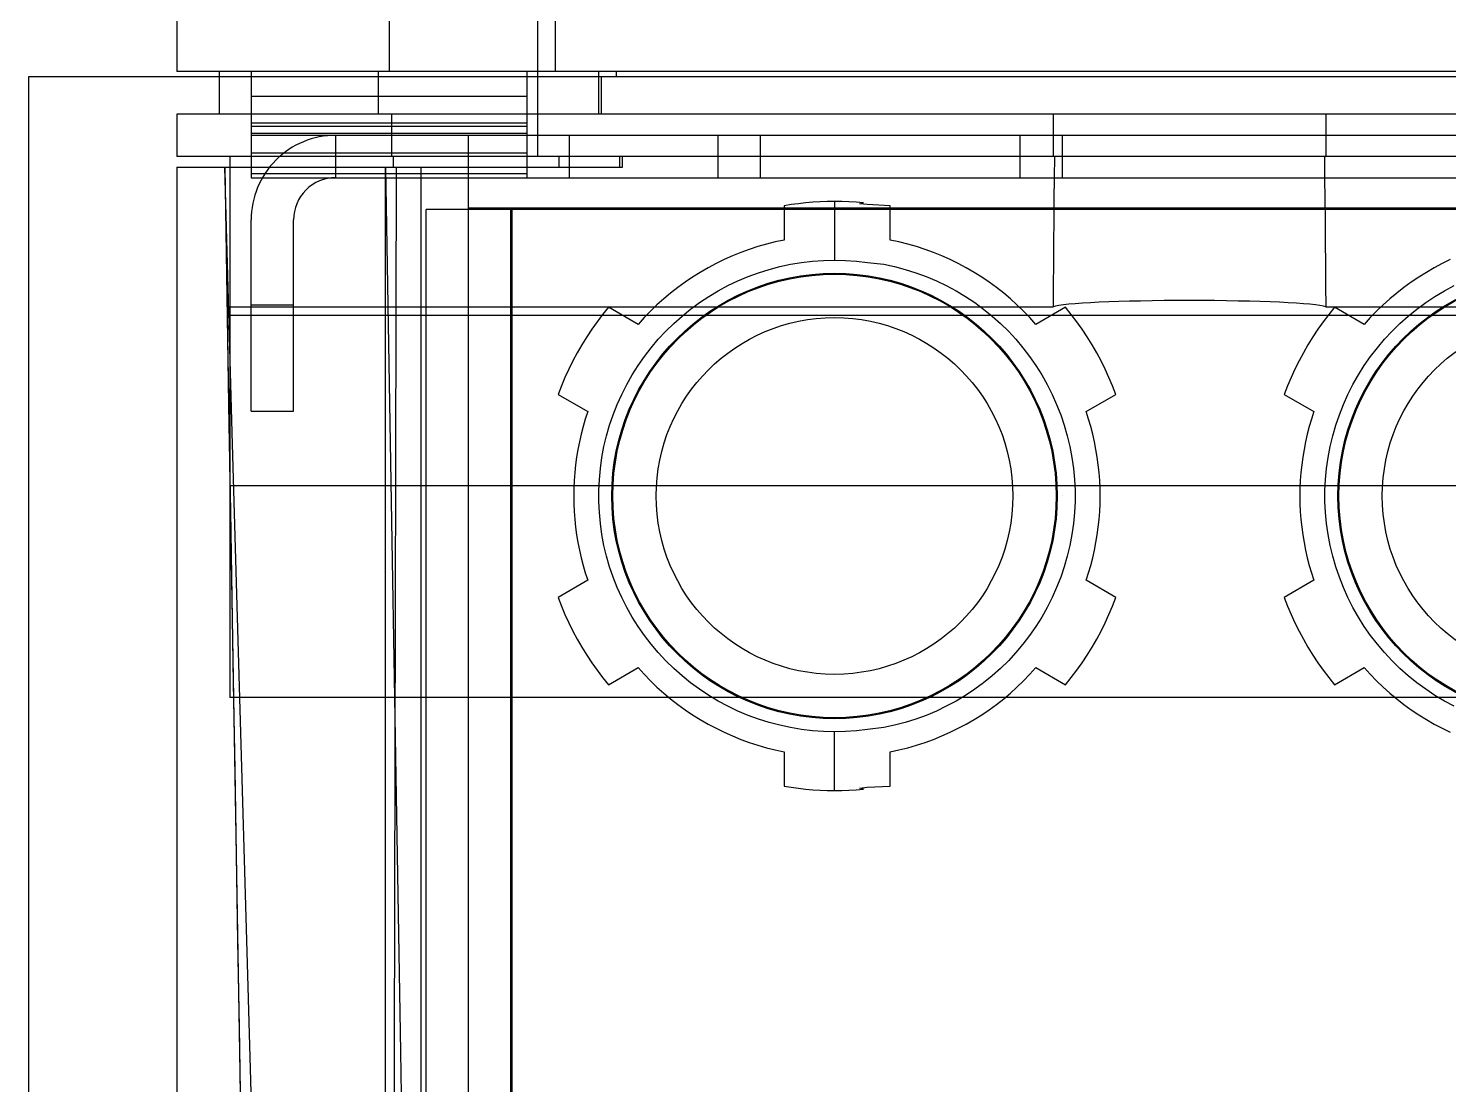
# Model space of a CAD drawing. Extents: x 0 to 144, y 0 to 203.
# Drawn here: x 0 to 66.7, y 75.8 to 125.4 of the extents above; entities that cross this region are included whole.
import ezdxf

# ---------------------------------------------------------------- set-up
doc = ezdxf.new("R2010")
doc.units = 0
doc.layers.add('-15N-THT. THIẾT BỊ ĐÓNG MỞ', color=40, linetype='CONTINUOUS')

# ---------------------------------------------------------------- blocks, each defined once
blk = doc.blocks.new('06 - N - SC VSD CHIẾU TRÊN ATV630U07~55N4')
at = {"layer": '-15N-THT. THIẾT BỊ ĐÓNG MỞ'}
for p, q in [((-65.023, -69.775), (-65.023, -79.647)), ((-55.055, -69.775), (-55.055, -79.647)), ((-48.077, -69.775), (-48.077, -83.634)), ((-47.242, -69.775), (-47.242, -79.647)), ((71.999, -79.896), (-72, -79.896)), ((-72, -79.896), (-72, -203)), ((-66.02, -79.896), (-66.02, -79.896)), ((65.022, -79.647), (-65.023, -79.647)), ((-65.023, -79.647), (-65.023, -79.647)), ((-63.029, -79.647), (-63.029, -81.641)), ((-63.029, -79.647), (-63.029, -79.647)), ((-61.534, -79.647), (-61.534, -84.631)), ((-61.534, -79.647), (-61.534, -79.647)), ((-55.566, -79.647), (-55.566, -81.641)), ((-49.573, -79.896), (-49.573, -79.896)), ((-48.576, -79.647), (-48.576, -84.631)), ((-48.576, -79.647), (-48.576, -79.647)), ((-45.218, -79.647), (-45.218, -81.641)), ((-45.087, -79.896), (-45.087, -81.641)), ((-44.382, -79.647), (-44.382, -79.896)), ((-48.576, -80.815), (-61.534, -80.815)), ((65.022, -81.641), (-65.023, -81.641)), ((-65.023, -81.641), (-65.023, -83.634)), ((-65.023, -81.641), (-65.023, -81.641)), ((-63.029, -81.641), (-63.029, -81.641)), ((-61.534, -81.641), (-61.534, -81.641)), ((-61.534, -82.054), (-48.576, -82.054)), ((-54.943, -81.641), (-54.943, -83.634)), ((-48.576, -81.641), (-48.576, -81.641)), ((-48.077, -81.641), (-48.077, -81.641)), ((-23.854, -81.641), (-23.854, -83.634)), ((-11.035, -81.641), (-11.035, -83.634)), ((-48.576, -82.225), (-61.534, -82.225)), ((-61.534, -82.54), (-48.576, -82.54)), ((-61.534, -82.637), (61.533, -82.637)), ((-57.559, -82.637), (-57.559, -82.637)), ((-57.547, -82.637), (-57.547, -82.637)), ((-57.547, -84.631), (-57.547, -82.637)), ((-51.317, -82.637), (-51.317, -82.637)), ((-51.317, -164.873), (-51.317, -82.637)), ((-46.582, -82.637), (-46.582, -82.637)), ((-46.582, -82.637), (-46.582, -84.631)), ((-39.605, -82.637), (-39.605, -82.637)), ((-39.605, -82.637), (-39.605, -84.631)), ((-37.611, -82.637), (-37.611, -84.631)), ((-25.419, -82.637), (-25.419, -84.631)), ((-23.425, -82.637), (-23.425, -82.637)), ((-23.425, -82.637), (-23.425, -84.631)), ((65.022, -83.634), (-65.023, -83.634)), ((-65.023, -83.634), (-65.023, -83.634)), ((-62.531, -83.634), (-62.531, -109.052)), ((-62.531, -83.634), (-62.531, -83.634)), ((-61.534, -83.463), (-48.576, -83.463)), ((-54.858, -83.634), (-54.858, -84.133)), ((-48.077, -83.634), (-48.077, -83.634)), ((-47.081, -83.634), (-47.081, -84.133)), ((-47.081, -83.634), (-47.081, -83.634)), ((-44.221, -83.634), (-44.221, -84.133)), ((-44.09, -84.133), (-44.09, -83.634)), ((-23.789, -83.634), (-23.8, -84.643)), ((-11.1, -83.634), (-11.089, -84.643)), ((-65.023, -84.133), (-44.09, -84.133)), ((-65.023, -84.133), (-65.023, -181.12)), ((-65.023, -84.133), (-65.023, -84.133)), ((-62.777, -84.133), (-62.546, -97.988)), ((-62.777, -84.133), (-62.777, -84.133)), ((-62.418, -96.605), (-62.777, -84.133)), ((-62.777, -84.133), (-62.71, -88.174)), ((-62.531, -84.133), (-62.531, -84.133)), ((-61.534, -84.436), (-48.576, -84.436)), ((-61.534, -84.631), (61.533, -84.631)), ((-57.565, -84.631), (-57.565, -84.631)), ((-57.547, -84.631), (-57.547, -84.631)), ((-55.214, -180.622), (-55.214, -84.133)), ((-55.214, -84.133), (-54.981, -97.988)), ((-54.717, -84.133), (-54.747, -97.988)), ((-53.56, -84.133), (-53.56, -84.133)), ((-53.56, -84.133), (-53.56, -165.172)), ((-51.317, -84.631), (-51.317, -84.631)), ((-47.081, -84.133), (-47.081, -84.133)), ((-46.582, -84.631), (-46.582, -84.631)), ((-39.605, -84.631), (-39.605, -84.631)), ((-23.8, -84.643), (-23.81, -85.651)), ((-23.425, -84.631), (-23.425, -84.631)), ((-11.089, -84.643), (-11.079, -85.651)), ((-51.317, -86.044), (51.316, -86.044)), ((-36.154, -85.896), (-36.49, -85.95)), ((-36.49, -85.95), (-36.49, -87.56)), ((-36.49, -85.95), (-36.49, -85.95)), ((-35.817, -85.851), (-36.154, -85.896)), ((-35.48, -85.813), (-35.817, -85.851)), ((-35.141, -85.784), (-35.48, -85.813)), ((-34.802, -85.763), (-35.141, -85.784)), ((-34.462, -85.751), (-34.802, -85.763)), ((-34.122, -85.746), (-34.462, -85.751)), ((-34.122, -85.746), (-34.122, -88.506)), ((-34.122, -85.746), (-34.122, -85.746)), ((-33.783, -85.751), (-34.122, -85.746)), ((-33.443, -85.763), (-33.783, -85.751)), ((-33.104, -85.784), (-33.443, -85.763)), ((-32.765, -85.813), (-33.104, -85.784)), ((-32.929, -85.851), (-32.765, -85.813)), ((-32.593, -85.896), (-32.929, -85.851)), ((-31.506, -85.95), (-32.593, -85.896)), ((-31.506, -85.95), (-31.506, -85.95)), ((-31.506, -87.56), (-31.506, -85.95)), ((-23.81, -85.651), (-23.82, -86.659)), ((-11.079, -85.651), (-11.069, -86.659)), ((-61.534, -86.612), (-61.534, -86.612)), ((-61.534, -95.596), (-61.534, -86.612)), ((-59.541, -95.596), (-59.541, -86.607)), ((-59.541, -86.607), (-59.541, -86.607)), ((-53.311, -86.126), (-53.311, -86.126)), ((-49.261, -86.126), (-53.311, -86.126)), ((-53.311, -164.873), (-53.311, -86.126)), ((-51.317, -86.107), (51.316, -86.107)), ((-51.317, -86.126), (-51.317, -86.126)), ((-49.336, -164.873), (-49.336, -86.126)), ((-49.261, -164.873), (-49.261, -86.126)), ((-23.82, -86.659), (-23.829, -87.667)), ((-11.069, -86.659), (-11.06, -87.667)), ((-38.128, -88.002), (-38.527, -88.148)), ((-37.725, -87.87), (-38.128, -88.002)), ((-37.317, -87.752), (-37.725, -87.87)), ((-36.905, -87.649), (-37.317, -87.752)), ((-36.49, -87.56), (-36.905, -87.649)), ((-36.49, -87.56), (-36.49, -87.56)), ((-31.506, -87.56), (-31.506, -87.56)), ((-31.091, -87.649), (-31.506, -87.56)), ((-30.679, -87.752), (-31.091, -87.649)), ((-30.271, -87.87), (-30.679, -87.752)), ((-29.867, -88.002), (-30.271, -87.87)), ((-29.469, -88.148), (-29.867, -88.002)), ((-23.829, -87.667), (-23.838, -88.676)), ((-11.06, -87.667), (-11.051, -88.676)), ((-62.71, -88.174), (-62.642, -92.215)), ((-39.69, -88.667), (-40.065, -88.866)), ((-39.308, -88.48), (-39.69, -88.667)), ((-38.921, -88.307), (-39.308, -88.48)), ((-38.527, -88.148), (-38.921, -88.307)), ((-36.696, -88.809), (-36.188, -88.7)), ((-36.188, -88.7), (-35.675, -88.615)), ((-35.675, -88.615), (-35.16, -88.555)), ((-35.16, -88.555), (-34.642, -88.518)), ((-34.642, -88.518), (-34.122, -88.506)), ((-34.122, -88.506), (-34.122, -88.506)), ((-34.122, -88.506), (-33.603, -88.518)), ((-33.603, -88.518), (-33.085, -88.555)), ((-33.085, -88.555), (-32.569, -88.615)), ((-32.569, -88.615), (-31.808, -88.7)), ((-31.808, -88.7), (-31.3, -88.809)), ((-29.075, -88.307), (-29.469, -88.148)), ((-28.687, -88.48), (-29.075, -88.307)), ((-28.306, -88.667), (-28.687, -88.48)), ((-27.931, -88.866), (-28.306, -88.667)), ((-23.838, -88.676), (-23.846, -89.684)), ((-11.051, -88.676), (-11.043, -89.684)), ((-5.568, -88.667), (-5.943, -88.866)), ((-5.186, -88.48), (-5.568, -88.667)), ((-40.793, -89.303), (-41.145, -89.54)), ((-40.432, -89.078), (-40.793, -89.303)), ((-40.065, -88.866), (-40.432, -89.078)), ((-38.659, -89.478), (-38.181, -89.276)), ((-38.181, -89.276), (-37.693, -89.097)), ((-37.693, -89.097), (-37.198, -88.942)), ((-37.198, -88.942), (-36.696, -88.809)), ((-34.122, -89.164), (-34.122, -89.164)), ((-31.3, -88.809), (-30.798, -88.942)), ((-30.798, -88.942), (-30.302, -89.097)), ((-30.302, -89.097), (-29.815, -89.276)), ((-29.815, -89.276), (-29.336, -89.478)), ((-27.563, -89.078), (-27.931, -88.866)), ((-27.203, -89.303), (-27.563, -89.078)), ((-26.851, -89.54), (-27.203, -89.303)), ((-6.671, -89.303), (-7.023, -89.54)), ((-6.311, -89.078), (-6.671, -89.303)), ((-5.943, -88.866), (-6.311, -89.078)), ((-41.823, -90.051), (-42.149, -90.323)), ((-41.488, -89.79), (-41.823, -90.051)), ((-41.145, -89.54), (-41.488, -89.79)), ((-40.031, -90.214), (-39.586, -89.947)), ((-39.586, -89.947), (-39.128, -89.702)), ((-39.128, -89.702), (-38.659, -89.478)), ((-29.336, -89.478), (-28.868, -89.702)), ((-28.868, -89.702), (-28.41, -89.947)), ((-28.41, -89.947), (-27.964, -90.214)), ((-26.507, -89.79), (-26.851, -89.54)), ((-26.172, -90.051), (-26.507, -89.79)), ((-25.847, -90.323), (-26.172, -90.051)), ((-23.846, -89.684), (-23.854, -90.692)), ((-11.043, -89.684), (-11.035, -90.692)), ((-7.701, -90.051), (-8.027, -90.323)), ((-7.366, -89.79), (-7.701, -90.051)), ((-7.023, -89.54), (-7.366, -89.79)), ((-5.909, -90.214), (-5.464, -89.947)), ((-5.464, -89.947), (-5.006, -89.702)), ((-62.531, -90.692), (-23.854, -90.692)), ((-59.541, -90.612), (-61.534, -90.612)), ((-61.534, -90.612), (-61.534, -90.612)), ((-59.541, -90.612), (-59.541, -90.612)), ((-44.745, -90.717), (-45.017, -91.053)), ((-44.745, -90.717), (-44.745, -90.717)), ((-43.351, -91.521), (-44.745, -90.717)), ((-42.465, -90.607), (-42.771, -90.901)), ((-42.149, -90.323), (-42.465, -90.607)), ((-40.883, -90.808), (-40.464, -90.501)), ((-40.464, -90.501), (-40.031, -90.214)), ((-27.964, -90.214), (-27.532, -90.501)), ((-27.532, -90.501), (-27.113, -90.808)), ((-25.549, -90.607), (-25.847, -90.323)), ((-25.243, -90.901), (-25.549, -90.607)), ((-23.269, -90.717), (-24.663, -91.521)), ((-23.269, -90.717), (-23.269, -90.717)), ((-22.997, -91.053), (-23.269, -90.717)), ((-11.035, -90.692), (11.034, -90.692)), ((-10.623, -90.717), (-10.895, -91.053)), ((-10.623, -90.717), (-10.623, -90.717)), ((-9.229, -91.521), (-10.623, -90.717)), ((-8.343, -90.607), (-8.649, -90.901)), ((-8.027, -90.323), (-8.343, -90.607)), ((-6.761, -90.808), (-6.342, -90.501)), ((-6.342, -90.501), (-5.909, -90.214)), ((62.53, -91.11), (-62.531, -91.11)), ((-45.278, -91.398), (-45.528, -91.75)), ((-45.017, -91.053), (-45.278, -91.398)), ((-43.066, -91.206), (-43.351, -91.521)), ((-42.771, -90.901), (-43.066, -91.206)), ((-41.675, -91.48), (-41.287, -91.135)), ((-41.287, -91.135), (-40.883, -90.808)), ((-27.113, -90.808), (-26.709, -91.135)), ((-26.709, -91.135), (-26.321, -91.48)), ((-24.947, -91.206), (-25.243, -90.901)), ((-24.663, -91.521), (-24.947, -91.206)), ((-22.736, -91.398), (-22.997, -91.053)), ((-22.486, -91.75), (-22.736, -91.398)), ((-11.156, -91.398), (-11.406, -91.75)), ((-10.895, -91.053), (-11.156, -91.398)), ((-8.945, -91.206), (-9.229, -91.521)), ((-8.649, -90.901), (-8.945, -91.206)), ((-7.553, -91.48), (-7.165, -91.135)), ((-7.165, -91.135), (-6.761, -90.808)), ((-45.528, -91.75), (-45.767, -92.111)), ((-43.351, -91.521), (-43.351, -91.521)), ((-42.4, -92.223), (-42.046, -91.843)), ((-42.046, -91.843), (-41.675, -91.48)), ((-26.321, -91.48), (-25.949, -91.843)), ((-25.949, -91.843), (-25.595, -92.223)), ((-24.663, -91.521), (-24.663, -91.521)), ((-22.246, -92.111), (-22.486, -91.75)), ((-11.406, -91.75), (-11.646, -92.111)), ((-9.229, -91.521), (-9.229, -91.521)), ((-8.278, -92.223), (-7.924, -91.843)), ((-7.924, -91.843), (-7.553, -91.48)), ((-62.642, -92.215), (-62.575, -96.256)), ((-45.995, -92.478), (-46.211, -92.853)), ((-45.767, -92.111), (-45.995, -92.478)), ((-43.053, -93.03), (-42.736, -92.619)), ((-42.736, -92.619), (-42.4, -92.223)), ((-25.595, -92.223), (-25.278, -92.619)), ((-25.278, -92.619), (-24.961, -93.03)), ((-22.019, -92.478), (-22.246, -92.111)), ((-21.802, -92.853), (-22.019, -92.478)), ((-11.873, -92.478), (-12.09, -92.853)), ((-11.646, -92.111), (-11.873, -92.478)), ((-8.931, -93.03), (-8.614, -92.619)), ((-8.614, -92.619), (-8.278, -92.223)), ((-46.416, -93.234), (-46.608, -93.621)), ((-46.211, -92.853), (-46.416, -93.234)), ((-43.35, -93.456), (-43.053, -93.03)), ((-24.961, -93.03), (-24.663, -93.456)), ((-21.598, -93.234), (-21.802, -92.853)), ((-21.405, -93.621), (-21.598, -93.234)), ((-12.294, -93.234), (-12.487, -93.621)), ((-12.09, -92.853), (-12.294, -93.234)), ((-9.229, -93.456), (-8.931, -93.03)), ((-46.789, -94.015), (-46.957, -94.413)), ((-46.608, -93.621), (-46.789, -94.015)), ((-43.884, -94.347), (-43.627, -93.895)), ((-43.627, -93.895), (-43.35, -93.456)), ((-24.663, -93.456), (-24.386, -93.895)), ((-24.386, -93.895), (-24.13, -94.347)), ((-21.225, -94.015), (-21.405, -93.621)), ((-21.057, -94.413), (-21.225, -94.015)), ((-12.667, -94.015), (-12.835, -94.413)), ((-12.487, -93.621), (-12.667, -94.015)), ((-9.762, -94.347), (-9.506, -93.895)), ((-9.506, -93.895), (-9.229, -93.456)), ((-46.957, -94.413), (-47.112, -94.817)), ((-44.118, -94.81), (-43.884, -94.347)), ((-24.13, -94.347), (-23.896, -94.81)), ((-20.902, -94.817), (-21.057, -94.413)), ((-12.835, -94.413), (-12.99, -94.817)), ((-9.996, -94.81), (-9.762, -94.347)), ((-47.112, -94.817), (-45.719, -95.621)), ((-47.112, -94.817), (-47.112, -94.817)), ((-44.521, -95.767), (-44.331, -95.284)), ((-44.331, -95.284), (-44.118, -94.81)), ((-23.896, -94.81), (-23.683, -95.284)), ((-23.683, -95.284), (-23.493, -95.767)), ((-22.295, -95.621), (-20.902, -94.817)), ((-20.902, -94.817), (-20.902, -94.817)), ((-12.99, -94.817), (-11.597, -95.621)), ((-12.99, -94.817), (-12.99, -94.817)), ((-10.399, -95.767), (-10.209, -95.284)), ((-10.209, -95.284), (-9.996, -94.81)), ((-61.534, -95.596), (-59.541, -95.596)), ((-61.534, -95.596), (-61.534, -95.596)), ((-59.541, -95.596), (-59.541, -95.596)), ((-45.832, -95.97), (-45.935, -96.322)), ((-45.719, -95.621), (-45.832, -95.97)), ((-45.719, -95.621), (-45.719, -95.621)), ((-44.689, -96.259), (-44.521, -95.767)), ((-23.493, -95.767), (-23.325, -96.259)), ((-22.295, -95.621), (-22.295, -95.621)), ((-22.182, -95.97), (-22.295, -95.621)), ((-22.079, -96.322), (-22.182, -95.97)), ((-11.71, -95.97), (-11.813, -96.322)), ((-11.597, -95.621), (-11.71, -95.97)), ((-11.597, -95.621), (-11.597, -95.621)), ((-10.567, -96.259), (-10.399, -95.767)), ((-62.575, -96.256), (-62.507, -100.297)), ((-62.058, -109.078), (-62.418, -96.605)), ((-46.027, -96.677), (-46.108, -97.035)), ((-45.935, -96.322), (-46.027, -96.677)), ((-44.954, -97.263), (-44.833, -96.758)), ((-44.833, -96.758), (-44.689, -96.259)), ((-23.325, -96.259), (-23.181, -96.758)), ((-23.181, -96.758), (-23.06, -97.263)), ((-21.987, -96.677), (-22.079, -96.322)), ((-21.905, -97.035), (-21.987, -96.677)), ((-11.905, -96.677), (-11.986, -97.035)), ((-11.813, -96.322), (-11.905, -96.677)), ((-10.832, -97.263), (-10.711, -96.758)), ((-10.711, -96.758), (-10.567, -96.259)), ((-46.179, -97.394), (-46.239, -97.756)), ((-46.108, -97.035), (-46.179, -97.394)), ((-45.05, -97.773), (-44.954, -97.263)), ((-23.06, -97.263), (-22.963, -97.773)), ((-21.835, -97.394), (-21.905, -97.035)), ((-21.775, -97.756), (-21.835, -97.394)), ((-12.057, -97.394), (-12.117, -97.756)), ((-11.986, -97.035), (-12.057, -97.394)), ((-10.929, -97.773), (-10.832, -97.263)), ((-62.546, -97.988), (-62.314, -111.843)), ((-54.981, -97.988), (-54.747, -111.843)), ((-54.747, -97.988), (-54.777, -111.843)), ((-46.239, -97.756), (-46.289, -98.12)), ((-45.123, -98.287), (-45.05, -97.773)), ((-22.963, -97.773), (-22.891, -98.287)), ((-21.725, -98.12), (-21.775, -97.756)), ((-12.117, -97.756), (-12.167, -98.12)), ((-11.001, -98.287), (-10.929, -97.773)), ((-46.327, -98.484), (-46.354, -98.85)), ((-46.289, -98.12), (-46.327, -98.484)), ((-45.172, -98.804), (-45.123, -98.287)), ((-22.891, -98.287), (-22.842, -98.804)), ((-21.687, -98.484), (-21.725, -98.12)), ((-21.659, -98.85), (-21.687, -98.484)), ((-12.205, -98.484), (-12.233, -98.85)), ((-12.167, -98.12), (-12.205, -98.484)), ((-11.05, -98.804), (-11.001, -98.287)), ((-62.531, -99.085), (62.53, -99.085)), ((-46.371, -99.216), (-46.377, -99.583)), ((-46.354, -98.85), (-46.371, -99.216)), ((-45.196, -99.323), (-45.172, -98.804)), ((-45.196, -99.843), (-45.196, -99.323)), ((-22.842, -98.804), (-22.818, -99.323)), ((-22.818, -99.323), (-22.818, -99.843)), ((-21.643, -99.216), (-21.659, -98.85)), ((-21.637, -99.583), (-21.643, -99.216)), ((-12.249, -99.216), (-12.255, -99.583)), ((-12.233, -98.85), (-12.249, -99.216)), ((-11.074, -99.323), (-11.05, -98.804)), ((-11.074, -99.843), (-11.074, -99.323)), ((-46.377, -99.583), (-46.377, -99.583)), ((-46.377, -99.583), (-46.371, -99.95)), ((-46.371, -99.95), (-46.354, -100.316)), ((-45.172, -100.361), (-45.196, -99.843)), ((-44.589, -99.583), (-44.589, -99.583)), ((-42.503, -99.583), (-42.503, -99.583)), ((-25.511, -99.583), (-25.511, -99.583)), ((-23.425, -99.583), (-23.425, -99.583)), ((-22.818, -99.843), (-22.842, -100.361)), ((-21.659, -100.316), (-21.643, -99.95)), ((-21.643, -99.95), (-21.637, -99.583)), ((-21.637, -99.583), (-21.637, -99.583)), ((-12.255, -99.583), (-12.255, -99.583)), ((-12.255, -99.583), (-12.249, -99.95)), ((-12.249, -99.95), (-12.233, -100.316)), ((-11.05, -100.361), (-11.074, -99.843)), ((-10.467, -99.583), (-10.467, -99.583)), ((-8.381, -99.583), (-8.381, -99.583)), ((-62.507, -100.297), (-62.44, -104.338)), ((-46.354, -100.316), (-46.327, -100.682)), ((-46.327, -100.682), (-46.289, -101.046)), ((-45.123, -100.878), (-45.172, -100.361)), ((-22.842, -100.361), (-22.891, -100.878)), ((-21.725, -101.046), (-21.687, -100.682)), ((-21.687, -100.682), (-21.659, -100.316)), ((-12.233, -100.316), (-12.205, -100.682)), ((-12.205, -100.682), (-12.167, -101.046)), ((-11.001, -100.878), (-11.05, -100.361)), ((-46.289, -101.046), (-46.239, -101.41)), ((-46.239, -101.41), (-46.179, -101.771)), ((-45.05, -101.393), (-45.123, -100.878)), ((-44.954, -101.903), (-45.05, -101.393)), ((-22.963, -101.393), (-23.06, -101.903)), ((-22.891, -100.878), (-22.963, -101.393)), ((-21.835, -101.771), (-21.775, -101.41)), ((-21.775, -101.41), (-21.725, -101.046)), ((-12.167, -101.046), (-12.117, -101.41)), ((-12.117, -101.41), (-12.057, -101.771)), ((-10.929, -101.393), (-11.001, -100.878)), ((-10.832, -101.903), (-10.929, -101.393)), ((-46.179, -101.771), (-46.108, -102.131)), ((-44.833, -102.408), (-44.954, -101.903)), ((-23.06, -101.903), (-23.181, -102.408)), ((-21.905, -102.131), (-21.835, -101.771)), ((-12.057, -101.771), (-11.986, -102.131)), ((-10.711, -102.408), (-10.832, -101.903)), ((-46.108, -102.131), (-46.027, -102.489)), ((-46.027, -102.489), (-45.935, -102.844)), ((-44.689, -102.907), (-44.833, -102.408)), ((-23.181, -102.408), (-23.325, -102.907)), ((-22.079, -102.844), (-21.987, -102.489)), ((-21.987, -102.489), (-21.905, -102.131)), ((-11.986, -102.131), (-11.905, -102.489)), ((-11.905, -102.489), (-11.813, -102.844)), ((-10.567, -102.907), (-10.711, -102.408)), ((-45.935, -102.844), (-45.832, -103.196)), ((-45.832, -103.196), (-45.719, -103.544)), ((-44.521, -103.398), (-44.689, -102.907)), ((-44.331, -103.882), (-44.521, -103.398)), ((-23.493, -103.398), (-23.683, -103.882)), ((-23.325, -102.907), (-23.493, -103.398)), ((-22.295, -103.544), (-22.182, -103.196)), ((-22.182, -103.196), (-22.079, -102.844)), ((-11.813, -102.844), (-11.71, -103.196)), ((-11.71, -103.196), (-11.597, -103.544)), ((-10.399, -103.398), (-10.567, -102.907)), ((-10.209, -103.882), (-10.399, -103.398)), ((-45.719, -103.544), (-47.112, -104.349)), ((-45.719, -103.544), (-45.719, -103.544)), ((-44.118, -104.356), (-44.331, -103.882)), ((-23.683, -103.882), (-23.896, -104.356)), ((-22.295, -103.544), (-22.295, -103.544)), ((-20.902, -104.349), (-22.295, -103.544)), ((-11.597, -103.544), (-12.99, -104.349)), ((-11.597, -103.544), (-11.597, -103.544)), ((-9.996, -104.356), (-10.209, -103.882)), ((-62.44, -104.338), (-62.372, -108.38)), ((-47.112, -104.349), (-46.957, -104.753)), ((-47.112, -104.349), (-47.112, -104.349)), ((-46.957, -104.753), (-46.789, -105.151)), ((-43.884, -104.819), (-44.118, -104.356)), ((-23.896, -104.356), (-24.13, -104.819)), ((-21.225, -105.151), (-21.057, -104.753)), ((-21.057, -104.753), (-20.902, -104.349)), ((-20.902, -104.349), (-20.902, -104.349)), ((-12.99, -104.349), (-12.835, -104.753)), ((-12.99, -104.349), (-12.99, -104.349)), ((-12.835, -104.753), (-12.667, -105.151)), ((-9.762, -104.819), (-9.996, -104.356)), ((-46.789, -105.151), (-46.608, -105.544)), ((-43.627, -105.271), (-43.884, -104.819)), ((-43.35, -105.71), (-43.627, -105.271)), ((-24.386, -105.271), (-24.663, -105.71)), ((-24.13, -104.819), (-24.386, -105.271)), ((-21.405, -105.544), (-21.225, -105.151)), ((-12.667, -105.151), (-12.487, -105.544)), ((-9.506, -105.271), (-9.762, -104.819)), ((-9.229, -105.71), (-9.506, -105.271)), ((-46.608, -105.544), (-46.416, -105.932)), ((-46.416, -105.932), (-46.211, -106.313)), ((-43.053, -106.136), (-43.35, -105.71)), ((-24.663, -105.71), (-24.961, -106.136)), ((-21.802, -106.313), (-21.598, -105.932)), ((-21.598, -105.932), (-21.405, -105.544)), ((-12.487, -105.544), (-12.294, -105.932)), ((-12.294, -105.932), (-12.09, -106.313)), ((-8.931, -106.136), (-9.229, -105.71)), ((-46.211, -106.313), (-45.995, -106.687)), ((-45.995, -106.687), (-45.767, -107.055)), ((-42.736, -106.547), (-43.053, -106.136)), ((-42.4, -106.943), (-42.736, -106.547)), ((-25.278, -106.547), (-25.595, -106.943)), ((-24.961, -106.136), (-25.278, -106.547)), ((-22.246, -107.055), (-22.019, -106.687)), ((-22.019, -106.687), (-21.802, -106.313)), ((-12.09, -106.313), (-11.873, -106.687)), ((-11.873, -106.687), (-11.646, -107.055)), ((-8.614, -106.547), (-8.931, -106.136)), ((-8.278, -106.943), (-8.614, -106.547)), ((-45.767, -107.055), (-45.528, -107.415)), ((-45.528, -107.415), (-45.278, -107.768)), ((-42.046, -107.323), (-42.4, -106.943)), ((-41.675, -107.686), (-42.046, -107.323)), ((-25.949, -107.323), (-26.321, -107.686)), ((-25.595, -106.943), (-25.949, -107.323)), ((-22.736, -107.768), (-22.486, -107.415)), ((-22.486, -107.415), (-22.246, -107.055)), ((-11.646, -107.055), (-11.406, -107.415)), ((-11.406, -107.415), (-11.156, -107.768)), ((-7.924, -107.323), (-8.278, -106.943)), ((-7.553, -107.686), (-7.924, -107.323)), ((-45.278, -107.768), (-45.017, -108.113)), ((-44.745, -108.449), (-43.351, -107.645)), ((-43.351, -107.645), (-43.066, -107.96)), ((-43.351, -107.645), (-43.351, -107.645)), ((-43.066, -107.96), (-42.771, -108.264)), ((-41.287, -108.031), (-41.675, -107.686)), ((-40.883, -108.358), (-41.287, -108.031)), ((-26.709, -108.031), (-27.113, -108.358)), ((-26.321, -107.686), (-26.709, -108.031)), ((-25.243, -108.264), (-24.947, -107.96)), ((-24.947, -107.96), (-24.663, -107.645)), ((-24.663, -107.645), (-23.269, -108.449)), ((-24.663, -107.645), (-24.663, -107.645)), ((-22.997, -108.113), (-22.736, -107.768)), ((-11.156, -107.768), (-10.895, -108.113)), ((-10.623, -108.449), (-9.229, -107.645)), ((-9.229, -107.645), (-8.945, -107.96)), ((-9.229, -107.645), (-9.229, -107.645)), ((-8.945, -107.96), (-8.649, -108.264)), ((-7.165, -108.031), (-7.553, -107.686)), ((-6.761, -108.358), (-7.165, -108.031)), ((-62.372, -108.38), (-62.305, -112.421)), ((-45.017, -108.113), (-44.745, -108.449)), ((-44.745, -108.449), (-44.745, -108.449)), ((-42.771, -108.264), (-42.465, -108.559)), ((-42.465, -108.559), (-42.149, -108.843)), ((-40.464, -108.665), (-40.883, -108.358)), ((-40.031, -108.952), (-40.464, -108.665)), ((-27.532, -108.665), (-27.964, -108.952)), ((-27.113, -108.358), (-27.532, -108.665)), ((-25.847, -108.843), (-25.549, -108.559)), ((-25.549, -108.559), (-25.243, -108.264)), ((-23.269, -108.449), (-22.997, -108.113)), ((-23.269, -108.449), (-23.269, -108.449)), ((-10.895, -108.113), (-10.623, -108.449)), ((-10.623, -108.449), (-10.623, -108.449)), ((-8.649, -108.264), (-8.343, -108.559)), ((-8.343, -108.559), (-8.027, -108.843)), ((-6.342, -108.665), (-6.761, -108.358)), ((-5.909, -108.952), (-6.342, -108.665)), ((62.53, -109.052), (-62.531, -109.052)), ((-62.531, -109.052), (-62.531, -109.052)), ((-61.7, -121.551), (-62.058, -109.078)), ((-42.149, -108.843), (-41.823, -109.115)), ((-41.823, -109.115), (-41.488, -109.376)), ((-41.488, -109.376), (-41.145, -109.625)), ((-39.586, -109.219), (-40.031, -108.952)), ((-39.128, -109.464), (-39.586, -109.219)), ((-28.41, -109.219), (-28.868, -109.464)), ((-27.964, -108.952), (-28.41, -109.219)), ((-26.851, -109.625), (-26.507, -109.376)), ((-26.507, -109.376), (-26.172, -109.115)), ((-26.172, -109.115), (-25.847, -108.843)), ((-8.027, -108.843), (-7.701, -109.115)), ((-7.701, -109.115), (-7.366, -109.376)), ((-7.366, -109.376), (-7.023, -109.625)), ((-5.464, -109.219), (-5.909, -108.952)), ((-5.006, -109.464), (-5.464, -109.219)), ((-41.145, -109.625), (-40.793, -109.863)), ((-40.793, -109.863), (-40.432, -110.088)), ((-40.432, -110.088), (-40.065, -110.3)), ((-38.659, -109.688), (-39.128, -109.464)), ((-38.181, -109.889), (-38.659, -109.688)), ((-37.693, -110.068), (-38.181, -109.889)), ((-37.198, -110.224), (-37.693, -110.068)), ((-34.122, -110.001), (-34.122, -110.001)), ((-30.302, -110.068), (-30.798, -110.224)), ((-29.815, -109.889), (-30.302, -110.068)), ((-29.336, -109.688), (-29.815, -109.889)), ((-28.868, -109.464), (-29.336, -109.688)), ((-27.931, -110.3), (-27.563, -110.088)), ((-27.563, -110.088), (-27.203, -109.863)), ((-27.203, -109.863), (-26.851, -109.625)), ((-7.023, -109.625), (-6.671, -109.863)), ((-6.671, -109.863), (-6.311, -110.088)), ((-6.311, -110.088), (-5.943, -110.3)), ((-40.065, -110.3), (-39.69, -110.499)), ((-39.69, -110.499), (-39.308, -110.686)), ((-39.308, -110.686), (-38.921, -110.859)), ((-36.696, -110.357), (-37.198, -110.224)), ((-36.188, -110.465), (-36.696, -110.357)), ((-35.675, -110.55), (-36.188, -110.465)), ((-35.16, -110.611), (-35.675, -110.55)), ((-34.642, -110.648), (-35.16, -110.611)), ((-34.122, -110.66), (-34.642, -110.648)), ((-33.603, -110.648), (-34.122, -110.66)), ((-34.122, -113.419), (-34.122, -110.66)), ((-34.122, -110.66), (-34.122, -110.66)), ((-33.085, -110.611), (-33.603, -110.648)), ((-32.569, -110.55), (-33.085, -110.611)), ((-31.808, -110.465), (-32.569, -110.55)), ((-31.3, -110.357), (-31.808, -110.465)), ((-30.798, -110.224), (-31.3, -110.357)), ((-29.075, -110.859), (-28.687, -110.686)), ((-28.687, -110.686), (-28.306, -110.499)), ((-28.306, -110.499), (-27.931, -110.3)), ((-5.943, -110.3), (-5.568, -110.499)), ((-5.568, -110.499), (-5.186, -110.686)), ((-38.921, -110.859), (-38.527, -111.018)), ((-38.527, -111.018), (-38.128, -111.164)), ((-38.128, -111.164), (-37.725, -111.296)), ((-37.725, -111.296), (-37.317, -111.413)), ((-37.317, -111.413), (-36.905, -111.517)), ((-31.091, -111.517), (-30.679, -111.413)), ((-30.679, -111.413), (-30.271, -111.296)), ((-30.271, -111.296), (-29.867, -111.164)), ((-29.867, -111.164), (-29.469, -111.018)), ((-29.469, -111.018), (-29.075, -110.859)), ((-62.314, -111.843), (-62.083, -125.699)), ((-54.777, -111.843), (-54.807, -125.699)), ((-54.747, -111.843), (-54.513, -125.699)), ((-36.905, -111.517), (-36.49, -111.606)), ((-36.49, -111.606), (-36.49, -113.215)), ((-36.49, -111.606), (-36.49, -111.606)), ((-31.506, -111.606), (-31.091, -111.517)), ((-31.506, -111.606), (-31.506, -111.606)), ((-31.506, -113.215), (-31.506, -111.606)), ((-62.305, -112.421), (-62.238, -116.462)), ((-36.49, -113.215), (-36.154, -113.269)), ((-36.49, -113.215), (-36.49, -113.215)), ((-36.154, -113.269), (-35.817, -113.315)), ((-35.817, -113.315), (-35.48, -113.353)), ((-35.48, -113.353), (-35.141, -113.382)), ((-35.141, -113.382), (-34.802, -113.403)), ((-34.802, -113.403), (-34.462, -113.415)), ((-34.462, -113.415), (-34.122, -113.419)), ((-34.122, -113.419), (-33.783, -113.415)), ((-34.122, -113.419), (-34.122, -113.419)), ((-33.783, -113.415), (-33.443, -113.403)), ((-33.443, -113.403), (-33.104, -113.382)), ((-33.104, -113.382), (-32.765, -113.353)), ((-32.929, -113.315), (-32.593, -113.269)), ((-32.765, -113.353), (-32.929, -113.315)), ((-32.593, -113.269), (-31.506, -113.215)), ((-31.506, -113.215), (-31.506, -113.215)), ((-62.238, -116.462), (-62.17, -120.503)), ((-62.17, -120.503), (-62.103, -124.544)), ((-61.342, -134.024), (-61.7, -121.551)), ((-62.103, -124.544), (-62.035, -128.585)), ((-62.083, -125.699), (-61.852, -139.554)), ((-54.807, -125.699), (-54.837, -139.554)), ((-54.513, -125.699), (-54.28, -139.554))]:
    blk.add_line(p, q, dxfattribs=at)
for centre, radius in [((-34.122, -99.583), 10.466), ((-34.122, -99.583), 10.418), ((-0.001, -99.583), 10.466), ((-0.001, -99.583), 10.418), ((-34.122, -99.583), 8.38), ((-0.001, -99.583), 8.38)]:
    blk.add_circle(centre, radius, dxfattribs=at)
for centre, radius in [((-57.559, -86.612), 3.975), ((-57.565, -86.607), 1.976)]:
    blk.add_arc(centre, radius, 89.99998, 180.00002, dxfattribs=at)
blk.add_ellipse((-17.444, -90.741), major_axis=(6.478, 0), ratio=0.052336, start_param=0.145547, end_param=2.996045, dxfattribs=at)

msp = doc.modelspace()

# ---------------------------------------------------------------- block references
msp.add_blockref('06 - N - SC VSD CHIẾU TRÊN ATV630U07~55N4', (72, 203))

doc.saveas('drawing.dxf')
